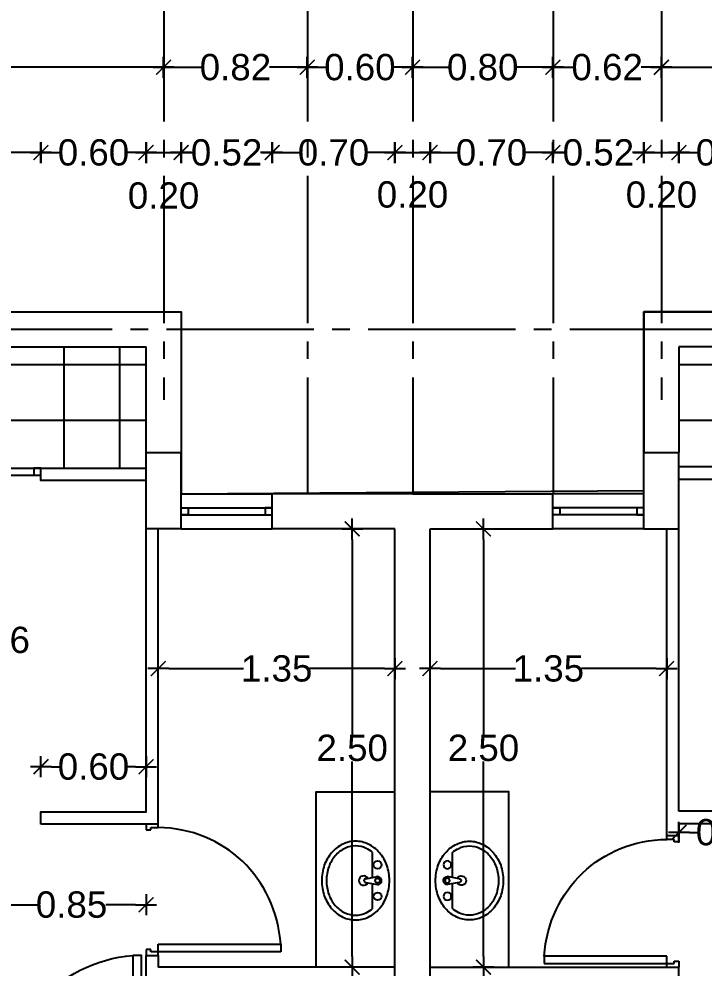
# Model space of a CAD drawing. Header units: millimetres. Extents: x 1217 to 2428, y 234 to 644.
# Drawn here: x 2357.49 to 2361.4, y 551.42 to 556.83 of the extents above; entities that cross this region are included whole.
import ezdxf

# ---------------------------------------------------------------- set-up
doc = ezdxf.new("R2010")
doc.units = ezdxf.units.MM
doc.linetypes.add('ACAD_ISO04W100', pattern=[30, 24, -3, 0, -3])
doc.layers.get('0').update_dxf_attribs({"lineweight": 5})
for name, color, linetype in [('0.1', 251, 'Continuous'), ('0.2', 2, 'Continuous'), ('0.3', 6, 'Continuous'), ('COTAS', 252, 'Continuous'), ('COTAS INTERIORES', 3, 'Continuous'), ('EJES', 8, 'Continuous'), ('MUROS', 7, 'Continuous'), ('PUERTAS', 2, 'Continuous')]:
    doc.layers.add(name, color=color, linetype=linetype)
doc.styles.add('INTERARQ', font='arial.ttf')
doc.dimstyles.new('ESCALA_1-50', dxfattribs={"dimtxt": 0.15, "dimasz": 0.06, "dimexe": 0.18, "dimexo": 0.0625, "dimgap": 0, "dimtad": 0, "dimtih": 1, "dimtoh": 1, "dimzin": 0, "dimdsep": 46, "dimtxsty": 'INTERARQ', "dimblk": 'DIMTICK', "dimcen": 0, "dimse1": 1, "dimse2": 1, "dimclrd": 256, "dimclre": 1, "dimclrt": 2, "dimadec": 0, "dimazin": 0, "dimtfac": 4.5, "dimtofl": 0, "dimtmove": 2, "dimatfit": 3, "dimldrblk": 'DIMTICK', "dimfxl": 1, "dimtolj": 1, "dimtzin": 0, "dimarcsym": 0})
pattern_1 = [(90, (807.40966, -286.18826), (-0.31749764, 2e-16), []), (180, (807.40966, -286.18826), (-2e-16, -0.31749764), [])]

# ---------------------------------------------------------------- blocks, each defined once
blk = doc.blocks.new('P80')
at = {"layer": 'PUERTAS'}
for p, q in [((-0.07, 0.825), (-0.07, 0.85)), ((-0.03, 0.825), (-0.07, 0.825)), ((-0.03, 0.8162), (-0.03, 0.825)), ((0, 0.8162), (-0.03, 0.8162)), ((0, 0.85), (0, 0.8162)), ((-0.07, 0.025), (-0.03, 0.025)), ((-0.07, 0), (-0.07, 0.025)), ((-0.03, 0.0338), (0, 0.0338)), ((-0.03, 0.025), (-0.03, 0.0338)), ((0, 0.0338), (0, 0))]:
    blk.add_line(p, q, dxfattribs=at)
blk.add_lwpolyline([(-0.87, 0.075), (-0.07, 0.075), (-0.07, 0.025), (-0.87, 0.025)], close=True, dxfattribs=at)
blk.add_arc((-0.0663, 0.0108), 0.8063, 87.4193, 175.4329, dxfattribs=at)
blk = doc.blocks.new('Van1-pla')
at = {"color": 8}
for p, q in [((-2.16, 42.32), (-18.03, 42.32)), ((-1.41, 37.99), (-2.71, 45.49)), ((0.99, 37.99), (2.29, 45.49)), ((17.6, 42.32), (1.74, 42.32))]:
    blk.add_line(p, q, dxfattribs=at)
blk.add_lwpolyline([(-25.21, 31.5, 0.112687), (-23.37, 23.44, 0.103282), (-17.89, 16.3, 0.092276), (-9.94, 11.68, 0.085761), (-0.21, 10, 0.085761), (9.52, 11.68, 0.092276), (17.47, 16.3, 0.103282), (22.95, 23.44, 0.112687), (24.79, 31.5, 0.112687), (22.95, 39.56, 0.103282), (17.47, 46.7, 0.092276), (9.52, 51.32, 0.085761), (-0.21, 53, 0.085761), (-9.94, 51.32, 0.092276), (-17.89, 46.7, 0.103282), (-23.37, 39.56, 0.112687)], format="xyb", close=True, dxfattribs=at)
for points in [[(-18.03, 42.32, 0.063934), (-20.67, 38.26, 0.112687), (-22.21, 31.5, 0.112687)], [(-22.21, 31.5, 0.112687), (-20.67, 24.74, 0.103282), (-15.93, 18.57, 0.092276), (-8.94, 14.51, 0.085761), (-0.21, 13, 0.085761), (8.51, 14.51, 0.092276), (15.51, 18.57, 0.103282), (20.25, 24.74, 0.112687), (21.79, 31.5, 0.112687), (20.25, 38.26, 0.063934), (17.6, 42.32, 0.092276)]]:
    blk.add_lwpolyline(points, format="xyb", dxfattribs=at)
for centre, radius in [((-10.21, 45.49), 2.5), ((-0.21, 45.49), 1.5), ((9.79, 45.49), 2.5)]:
    blk.add_circle(centre, radius, dxfattribs=at)
for centre, radius, start, end in [((-0.21, 45.49), 2.5, 340.33287, 199.66713), ((-0.21, 36.6), 3, 118.18244, 61.81756), ((-0.21, 37.99), 1.2, 180, 0)]:
    blk.add_arc(centre, radius, start, end, dxfattribs=at)
blk = doc.blocks.new('DFDFDFDFDDFGGG')
at = {"layer": 'PUERTAS'}
for p, q in [((381629.6763, 7752659.5205), (381629.6427, 7752659.5205)), ((381629.6629, 7752659.4936), (381629.6763, 7752659.4936)), ((381629.6629, 7752659.4505), (381629.6629, 7752659.4936)), ((381629.6763, 7752659.4936), (381629.6763, 7752659.5205)), ((381630.359, 7752659.5205), (381630.359, 7752659.4936)), ((381630.3927, 7752659.5205), (381630.359, 7752659.5205)), ((381630.359, 7752659.4936), (381630.3725, 7752659.4936)), ((381630.3725, 7752659.4936), (381630.3725, 7752659.4505)), ((381629.6427, 7752659.4505), (381629.6629, 7752659.4505)), ((381629.6628, 7752658.7508), (381629.6629, 7752659.4505)), ((381629.6629, 7752659.4505), (381629.7061, 7752659.4505)), ((381629.7061, 7752659.4505), (381629.706, 7752658.7508)), ((381630.3725, 7752659.4505), (381630.3927, 7752659.4505)), ((381629.706, 7752658.7508), (381629.6628, 7752658.7508))]:
    blk.add_line(p, q, dxfattribs=at)
blk.add_ellipse((381629.5787, 7752659.5294), major_axis=(-0.6336, 0.5233), ratio=0.91419, start_param=2.378631, end_param=3.775075, dxfattribs=at)
blk = doc.blocks.new('DIMTICK')
at = {"color": 1}
for p, q in [((0, 1), (0, -1)), ((-1, 0), (1, 0))]:
    blk.add_line(p, q, dxfattribs=at)
at = {"color": 3, "const_width": 0.141}
blk.add_lwpolyline([(0.707, 0.707), (-0.707, -0.707)], dxfattribs=at)
blk = doc.blocks.new('*D430')
at = {"layer": 'COTAS', "lineweight": -2, "ltscale": 3, "transparency": 16777216}
for p, q in [((2355.2505, 556.0718), (2356.2085, 556.0718)), ((2357.5587, 556.0718), (2356.6007, 556.0718))]:
    blk.add_line(p, q, dxfattribs=at)
at = {"layer": 'DEFPOINTS', "color": 0, "ltscale": 3, "transparency": 16777216}
for p in [(2357.6187, 556.0718), (2355.1905, 555.5482), (2357.6187, 554.6134)]:
    blk.add_point(p, dxfattribs=at)
at = {"layer": 'COTAS', "lineweight": -2, "ltscale": 3, "transparency": 16777216, "xscale": 0.06, "yscale": 0.06, "zscale": 0.06, "rotation": 180}
blk.add_blockref('DIMTICK', (2355.1905, 556.0718), dxfattribs=at)
at = {"layer": 'COTAS', "lineweight": -2, "ltscale": 3, "transparency": 16777216, "xscale": 0.06, "yscale": 0.06, "zscale": 0.06}
blk.add_blockref('DIMTICK', (2357.6187, 556.0718), dxfattribs=at)
at = {"layer": 'COTAS', "color": 2, "ltscale": 3, "transparency": 16777216, "insert": (2356.4046, 556.0718), "char_height": 0.15, "attachment_point": 5, "style": 'INTERARQ'}
blk.add_mtext('\\A1;2.43', dxfattribs=at)
blk = doc.blocks.new('*D431')
at = {"layer": 'COTAS', "lineweight": -2, "ltscale": 3, "transparency": 16777216}
for p, q in [((2357.6787, 556.0718), (2357.724, 556.0718)), ((2358.1584, 556.0718), (2358.1131, 556.0718))]:
    blk.add_line(p, q, dxfattribs=at)
at = {"layer": 'DEFPOINTS', "color": 0, "ltscale": 3, "transparency": 16777216}
for p in [(2358.2184, 556.0718), (2358.2184, 554.7463), (2357.6187, 554.6134)]:
    blk.add_point(p, dxfattribs=at)
at = {"layer": 'COTAS', "lineweight": -2, "ltscale": 3, "transparency": 16777216, "xscale": 0.06, "yscale": 0.06, "zscale": 0.06, "rotation": 180}
blk.add_blockref('DIMTICK', (2357.6187, 556.0718), dxfattribs=at)
at = {"layer": 'COTAS', "lineweight": -2, "ltscale": 3, "transparency": 16777216, "xscale": 0.06, "yscale": 0.06, "zscale": 0.06}
blk.add_blockref('DIMTICK', (2358.2184, 556.0718), dxfattribs=at)
at = {"layer": 'COTAS', "color": 2, "ltscale": 3, "transparency": 16777216, "insert": (2357.9185, 556.0718), "char_height": 0.15, "attachment_point": 5, "style": 'INTERARQ'}
blk.add_mtext('\\A1;0.60', dxfattribs=at)
blk = doc.blocks.new('*D432')
at = {"layer": 'COTAS', "lineweight": -2, "ltscale": 3, "transparency": 16777216}
blk.add_line((2358.2784, 556.0718), (2358.3584, 556.0718), dxfattribs=at)
at = {"layer": 'DEFPOINTS', "color": 0, "ltscale": 3, "transparency": 16777216}
for p in [(2358.4184, 556.0718), (2358.2184, 554.7463), (2358.4184, 554.7463)]:
    blk.add_point(p, dxfattribs=at)
at = {"layer": 'COTAS', "lineweight": -2, "ltscale": 3, "transparency": 16777216, "xscale": 0.06, "yscale": 0.06, "zscale": 0.06, "rotation": 180}
blk.add_blockref('DIMTICK', (2358.2184, 556.0718), dxfattribs=at)
at = {"layer": 'COTAS', "lineweight": -2, "ltscale": 3, "transparency": 16777216, "xscale": 0.06, "yscale": 0.06, "zscale": 0.06}
blk.add_blockref('DIMTICK', (2358.4184, 556.0718), dxfattribs=at)
at = {"layer": 'COTAS', "color": 2, "ltscale": 3, "transparency": 16777216, "insert": (2358.3184, 555.8257), "char_height": 0.15, "attachment_point": 5, "style": 'INTERARQ'}
blk.add_mtext('\\A1;0.20', dxfattribs=at)
blk = doc.blocks.new('*D433')
at = {"layer": 'COTAS', "lineweight": -2, "ltscale": 3, "transparency": 16777216}
for p, q in [((2358.4784, 556.0718), (2358.4839, 556.0718)), ((2358.8775, 556.0718), (2358.872, 556.0718))]:
    blk.add_line(p, q, dxfattribs=at)
at = {"layer": 'DEFPOINTS', "color": 0, "ltscale": 3, "transparency": 16777216}
for p in [(2358.9375, 556.0718), (2358.4184, 554.7463), (2358.9375, 554.3463)]:
    blk.add_point(p, dxfattribs=at)
at = {"layer": 'COTAS', "lineweight": -2, "ltscale": 3, "transparency": 16777216, "xscale": 0.06, "yscale": 0.06, "zscale": 0.06, "rotation": 180}
blk.add_blockref('DIMTICK', (2358.4184, 556.0718), dxfattribs=at)
at = {"layer": 'COTAS', "lineweight": -2, "ltscale": 3, "transparency": 16777216, "xscale": 0.06, "yscale": 0.06, "zscale": 0.06}
blk.add_blockref('DIMTICK', (2358.9375, 556.0718), dxfattribs=at)
at = {"layer": 'COTAS', "color": 2, "ltscale": 3, "transparency": 16777216, "insert": (2358.6779, 556.0718), "char_height": 0.15, "attachment_point": 5, "style": 'INTERARQ'}
blk.add_mtext('\\A1;0.52', dxfattribs=at)
blk = doc.blocks.new('*D434')
at = {"layer": 'COTAS', "lineweight": -2, "ltscale": 3, "transparency": 16777216}
for p, q in [((2358.9975, 556.0718), (2359.0934, 556.0718)), ((2359.5784, 556.0718), (2359.4825, 556.0718))]:
    blk.add_line(p, q, dxfattribs=at)
at = {"layer": 'DEFPOINTS', "color": 0, "ltscale": 3, "transparency": 16777216}
for p in [(2359.6384, 556.0718), (2358.9375, 554.3463), (2359.6384, 554.1463)]:
    blk.add_point(p, dxfattribs=at)
at = {"layer": 'COTAS', "lineweight": -2, "ltscale": 3, "transparency": 16777216, "xscale": 0.06, "yscale": 0.06, "zscale": 0.06, "rotation": 180}
blk.add_blockref('DIMTICK', (2358.9375, 556.0718), dxfattribs=at)
at = {"layer": 'COTAS', "lineweight": -2, "ltscale": 3, "transparency": 16777216, "xscale": 0.06, "yscale": 0.06, "zscale": 0.06}
blk.add_blockref('DIMTICK', (2359.6384, 556.0718), dxfattribs=at)
at = {"layer": 'COTAS', "color": 2, "ltscale": 3, "transparency": 16777216, "insert": (2359.2879, 556.0718), "char_height": 0.15, "attachment_point": 5, "style": 'INTERARQ'}
blk.add_mtext('\\A1;0.70', dxfattribs=at)
blk = doc.blocks.new('*D435')
at = {"layer": 'COTAS', "lineweight": -2, "ltscale": 3, "transparency": 16777216}
blk.add_line((2359.6984, 556.0718), (2359.7784, 556.0718), dxfattribs=at)
at = {"layer": 'DEFPOINTS', "color": 0, "ltscale": 3, "transparency": 16777216}
for p in [(2359.8384, 556.0718), (2359.6384, 554.1463), (2359.8384, 554.1463)]:
    blk.add_point(p, dxfattribs=at)
at = {"layer": 'COTAS', "lineweight": -2, "ltscale": 3, "transparency": 16777216, "xscale": 0.06, "yscale": 0.06, "zscale": 0.06, "rotation": 180}
blk.add_blockref('DIMTICK', (2359.6384, 556.0718), dxfattribs=at)
at = {"layer": 'COTAS', "lineweight": -2, "ltscale": 3, "transparency": 16777216, "xscale": 0.06, "yscale": 0.06, "zscale": 0.06}
blk.add_blockref('DIMTICK', (2359.8384, 556.0718), dxfattribs=at)
at = {"layer": 'COTAS', "color": 2, "ltscale": 3, "transparency": 16777216, "insert": (2359.7384, 555.8317), "char_height": 0.15, "attachment_point": 5, "style": 'INTERARQ'}
blk.add_mtext('\\A1;0.20', dxfattribs=at)
blk = doc.blocks.new('*D436')
at = {"layer": 'COTAS', "lineweight": -2, "ltscale": 3, "transparency": 16777216}
for p, q in [((2359.8984, 556.0718), (2359.9943, 556.0718)), ((2360.4794, 556.0718), (2360.3835, 556.0718))]:
    blk.add_line(p, q, dxfattribs=at)
at = {"layer": 'DEFPOINTS', "color": 0, "ltscale": 3, "transparency": 16777216}
for p in [(2360.5394, 556.0718), (2360.5394, 554.3463), (2359.8384, 554.1463)]:
    blk.add_point(p, dxfattribs=at)
at = {"layer": 'COTAS', "lineweight": -2, "ltscale": 3, "transparency": 16777216, "xscale": 0.06, "yscale": 0.06, "zscale": 0.06, "rotation": 180}
blk.add_blockref('DIMTICK', (2359.8384, 556.0718), dxfattribs=at)
at = {"layer": 'COTAS', "lineweight": -2, "ltscale": 3, "transparency": 16777216, "xscale": 0.06, "yscale": 0.06, "zscale": 0.06}
blk.add_blockref('DIMTICK', (2360.5394, 556.0718), dxfattribs=at)
at = {"layer": 'COTAS', "color": 2, "ltscale": 3, "transparency": 16777216, "insert": (2360.1889, 556.0718), "char_height": 0.15, "attachment_point": 5, "style": 'INTERARQ'}
blk.add_mtext('\\A1;0.70', dxfattribs=at)
blk = doc.blocks.new('*D437')
at = {"layer": 'COTAS', "lineweight": -2, "ltscale": 3, "transparency": 16777216}
for p, q in [((2360.5994, 556.0718), (2360.6049, 556.0718)), ((2360.9985, 556.0718), (2360.993, 556.0718))]:
    blk.add_line(p, q, dxfattribs=at)
at = {"layer": 'DEFPOINTS', "color": 0, "ltscale": 3, "transparency": 16777216}
for p in [(2361.0585, 556.0718), (2361.0585, 554.7463), (2360.5394, 554.3463)]:
    blk.add_point(p, dxfattribs=at)
at = {"layer": 'COTAS', "lineweight": -2, "ltscale": 3, "transparency": 16777216, "xscale": 0.06, "yscale": 0.06, "zscale": 0.06, "rotation": 180}
blk.add_blockref('DIMTICK', (2360.5394, 556.0718), dxfattribs=at)
at = {"layer": 'COTAS', "lineweight": -2, "ltscale": 3, "transparency": 16777216, "xscale": 0.06, "yscale": 0.06, "zscale": 0.06}
blk.add_blockref('DIMTICK', (2361.0585, 556.0718), dxfattribs=at)
at = {"layer": 'COTAS', "color": 2, "ltscale": 3, "transparency": 16777216, "insert": (2360.7989, 556.0718), "char_height": 0.15, "attachment_point": 5, "style": 'INTERARQ'}
blk.add_mtext('\\A1;0.52', dxfattribs=at)
blk = doc.blocks.new('*D438')
at = {"layer": 'COTAS', "lineweight": -2, "ltscale": 3, "transparency": 16777216}
blk.add_line((2361.1185, 556.0718), (2361.1985, 556.0718), dxfattribs=at)
at = {"layer": 'DEFPOINTS', "color": 0, "ltscale": 3, "transparency": 16777216}
for p in [(2361.2585, 556.0718), (2361.0585, 554.7463), (2361.2585, 554.7463)]:
    blk.add_point(p, dxfattribs=at)
at = {"layer": 'COTAS', "lineweight": -2, "ltscale": 3, "transparency": 16777216, "xscale": 0.06, "yscale": 0.06, "zscale": 0.06, "rotation": 180}
blk.add_blockref('DIMTICK', (2361.0585, 556.0718), dxfattribs=at)
at = {"layer": 'COTAS', "lineweight": -2, "ltscale": 3, "transparency": 16777216, "xscale": 0.06, "yscale": 0.06, "zscale": 0.06}
blk.add_blockref('DIMTICK', (2361.2585, 556.0718), dxfattribs=at)
at = {"layer": 'COTAS', "color": 2, "ltscale": 3, "transparency": 16777216, "insert": (2361.1585, 555.8311), "char_height": 0.15, "attachment_point": 5, "style": 'INTERARQ'}
blk.add_mtext('\\A1;0.20', dxfattribs=at)
blk = doc.blocks.new('*D439')
at = {"layer": 'COTAS', "lineweight": -2, "ltscale": 3, "transparency": 16777216}
for p, q in [((2361.3185, 556.0718), (2361.3637, 556.0718)), ((2361.7981, 556.0718), (2361.7528, 556.0718))]:
    blk.add_line(p, q, dxfattribs=at)
at = {"layer": 'DEFPOINTS', "color": 0, "ltscale": 3, "transparency": 16777216}
for p in [(2361.8581, 556.0718), (2361.2585, 554.7463), (2361.8581, 554.6134)]:
    blk.add_point(p, dxfattribs=at)
at = {"layer": 'COTAS', "lineweight": -2, "ltscale": 3, "transparency": 16777216, "xscale": 0.06, "yscale": 0.06, "zscale": 0.06, "rotation": 180}
blk.add_blockref('DIMTICK', (2361.2585, 556.0718), dxfattribs=at)
at = {"layer": 'COTAS', "lineweight": -2, "ltscale": 3, "transparency": 16777216, "xscale": 0.06, "yscale": 0.06, "zscale": 0.06}
blk.add_blockref('DIMTICK', (2361.8581, 556.0718), dxfattribs=at)
at = {"layer": 'COTAS', "color": 2, "ltscale": 3, "transparency": 16777216, "insert": (2361.5583, 556.0718), "char_height": 0.15, "attachment_point": 5, "style": 'INTERARQ'}
blk.add_mtext('\\A1;0.60', dxfattribs=at)
blk = doc.blocks.new('*D446')
at = {"layer": 'COTAS', "lineweight": -2, "ltscale": 3, "transparency": 16777216}
for p, q in [((2354.5485, 556.5582), (2356.2088, 556.5582)), ((2358.2587, 556.5582), (2356.5984, 556.5582))]:
    blk.add_line(p, q, dxfattribs=at)
at = {"layer": 'DEFPOINTS', "color": 0, "ltscale": 3, "transparency": 16777216}
for p in [(2354.4885, 556.5582, 0), (2358.3187, 556.5582), (2358.3187, 555.5482)]:
    blk.add_point(p, dxfattribs=at)
at = {"layer": 'COTAS', "lineweight": -2, "ltscale": 3, "transparency": 16777216, "xscale": 0.06, "yscale": 0.06, "zscale": 0.06, "rotation": 180}
blk.add_blockref('DIMTICK', (2354.4885, 556.5582), dxfattribs=at)
at = {"layer": 'COTAS', "lineweight": -2, "ltscale": 3, "transparency": 16777216, "xscale": 0.06, "yscale": 0.06, "zscale": 0.06}
blk.add_blockref('DIMTICK', (2358.3187, 556.5582), dxfattribs=at)
at = {"layer": 'COTAS', "color": 2, "ltscale": 3, "transparency": 16777216, "insert": (2356.4036, 556.5582), "char_height": 0.15, "attachment_point": 5, "style": 'INTERARQ'}
blk.add_mtext('\\A1;3.83', dxfattribs=at)
blk = doc.blocks.new('*D447')
at = {"layer": 'COTAS', "lineweight": -2, "ltscale": 3, "transparency": 16777216}
for p, q in [((2358.3787, 556.5582), (2358.5343, 556.5582)), ((2359.078, 556.5582), (2358.9224, 556.5582))]:
    blk.add_line(p, q, dxfattribs=at)
at = {"layer": 'DEFPOINTS', "color": 0, "ltscale": 3, "transparency": 16777216}
for p in [(2359.138, 556.5582), (2358.3187, 555.5482), (2359.138, 555.4484)]:
    blk.add_point(p, dxfattribs=at)
at = {"layer": 'COTAS', "lineweight": -2, "ltscale": 3, "transparency": 16777216, "xscale": 0.06, "yscale": 0.06, "zscale": 0.06, "rotation": 180}
blk.add_blockref('DIMTICK', (2358.3187, 556.5582), dxfattribs=at)
at = {"layer": 'COTAS', "lineweight": -2, "ltscale": 3, "transparency": 16777216, "xscale": 0.06, "yscale": 0.06, "zscale": 0.06}
blk.add_blockref('DIMTICK', (2359.138, 556.5582), dxfattribs=at)
at = {"layer": 'COTAS', "color": 2, "ltscale": 3, "transparency": 16777216, "insert": (2358.7284, 556.5582), "char_height": 0.15, "attachment_point": 5, "style": 'INTERARQ'}
blk.add_mtext('\\A1;0.82', dxfattribs=at)
blk = doc.blocks.new('*D448')
at = {"layer": 'COTAS', "lineweight": -2, "ltscale": 3, "transparency": 16777216}
for p, q in [((2359.198, 556.5582), (2359.2437, 556.5582)), ((2359.6784, 556.5582), (2359.6328, 556.5582))]:
    blk.add_line(p, q, dxfattribs=at)
at = {"layer": 'DEFPOINTS', "color": 0, "ltscale": 3, "transparency": 16777216}
for p in [(2359.7384, 556.5582), (2359.138, 555.4484), (2359.7384, 555.4484)]:
    blk.add_point(p, dxfattribs=at)
at = {"layer": 'COTAS', "lineweight": -2, "ltscale": 3, "transparency": 16777216, "xscale": 0.06, "yscale": 0.06, "zscale": 0.06, "rotation": 180}
blk.add_blockref('DIMTICK', (2359.138, 556.5582), dxfattribs=at)
at = {"layer": 'COTAS', "lineweight": -2, "ltscale": 3, "transparency": 16777216, "xscale": 0.06, "yscale": 0.06, "zscale": 0.06}
blk.add_blockref('DIMTICK', (2359.7384, 556.5582), dxfattribs=at)
at = {"layer": 'COTAS', "color": 2, "ltscale": 3, "transparency": 16777216, "insert": (2359.4382, 556.5582), "char_height": 0.15, "attachment_point": 5, "style": 'INTERARQ'}
blk.add_mtext('\\A1;0.60', dxfattribs=at)
blk = doc.blocks.new('*D449')
at = {"layer": 'COTAS', "lineweight": -2, "ltscale": 3, "transparency": 16777216}
for p, q in [((2359.7984, 556.5582), (2359.9443, 556.5582)), ((2360.4794, 556.5582), (2360.3335, 556.5582))]:
    blk.add_line(p, q, dxfattribs=at)
at = {"layer": 'DEFPOINTS', "color": 0, "ltscale": 3, "transparency": 16777216}
for p in [(2360.5394, 556.5582), (2359.7384, 555.4484), (2360.5394, 555.4483)]:
    blk.add_point(p, dxfattribs=at)
at = {"layer": 'COTAS', "lineweight": -2, "ltscale": 3, "transparency": 16777216, "xscale": 0.06, "yscale": 0.06, "zscale": 0.06, "rotation": 180}
blk.add_blockref('DIMTICK', (2359.7384, 556.5582), dxfattribs=at)
at = {"layer": 'COTAS', "lineweight": -2, "ltscale": 3, "transparency": 16777216, "xscale": 0.06, "yscale": 0.06, "zscale": 0.06}
blk.add_blockref('DIMTICK', (2360.5394, 556.5582), dxfattribs=at)
at = {"layer": 'COTAS', "color": 2, "ltscale": 3, "transparency": 16777216, "insert": (2360.1389, 556.5582), "char_height": 0.15, "attachment_point": 5, "style": 'INTERARQ'}
blk.add_mtext('\\A1;0.80', dxfattribs=at)
blk = doc.blocks.new('*D450')
at = {"layer": 'COTAS', "lineweight": -2, "ltscale": 3, "transparency": 16777216}
for p, q in [((2360.5994, 556.5582), (2360.6549, 556.5582)), ((2361.0985, 556.5582), (2361.043, 556.5582))]:
    blk.add_line(p, q, dxfattribs=at)
at = {"layer": 'DEFPOINTS', "color": 0, "ltscale": 3, "transparency": 16777216}
for p in [(2361.1585, 556.5582), (2360.5394, 555.4483), (2361.1585, 555.4484)]:
    blk.add_point(p, dxfattribs=at)
at = {"layer": 'COTAS', "lineweight": -2, "ltscale": 3, "transparency": 16777216, "xscale": 0.06, "yscale": 0.06, "zscale": 0.06, "rotation": 180}
blk.add_blockref('DIMTICK', (2360.5394, 556.5582), dxfattribs=at)
at = {"layer": 'COTAS', "lineweight": -2, "ltscale": 3, "transparency": 16777216, "xscale": 0.06, "yscale": 0.06, "zscale": 0.06}
blk.add_blockref('DIMTICK', (2361.1585, 556.5582), dxfattribs=at)
at = {"layer": 'COTAS', "color": 2, "ltscale": 3, "transparency": 16777216, "insert": (2360.8489, 556.5582), "char_height": 0.15, "attachment_point": 5, "style": 'INTERARQ'}
blk.add_mtext('\\A1;0.62', dxfattribs=at)
blk = doc.blocks.new('*D451')
at = {"layer": 'COTAS', "lineweight": -2, "ltscale": 3, "transparency": 16777216}
for p, q in [((2361.2185, 556.5582), (2362.8778, 556.5582)), ((2364.9268, 556.5582), (2363.2674, 556.5582))]:
    blk.add_line(p, q, dxfattribs=at)
at = {"layer": 'DEFPOINTS', "color": 0, "ltscale": 3, "transparency": 16777216}
for p in [(2364.9868, 556.5582), (2361.1585, 555.4484), (2364.9868, 555.2271, 0)]:
    blk.add_point(p, dxfattribs=at)
at = {"layer": 'COTAS', "lineweight": -2, "ltscale": 3, "transparency": 16777216, "xscale": 0.06, "yscale": 0.06, "zscale": 0.06, "rotation": 180}
blk.add_blockref('DIMTICK', (2361.1585, 556.5582), dxfattribs=at)
at = {"layer": 'COTAS', "lineweight": -2, "ltscale": 3, "transparency": 16777216, "xscale": 0.06, "yscale": 0.06, "zscale": 0.06}
blk.add_blockref('DIMTICK', (2364.9868, 556.5582), dxfattribs=at)
at = {"layer": 'COTAS', "color": 2, "ltscale": 3, "transparency": 16777216, "insert": (2363.0726, 556.5582), "char_height": 0.15, "attachment_point": 5, "style": 'INTERARQ'}
blk.add_mtext('\\A1;3.83', dxfattribs=at)
blk = doc.blocks.new('*D492')
at = {"layer": 'COTAS INTERIORES', "lineweight": -2, "ltscale": 3, "transparency": 16777216}
for p, q in [((2357.4284, 551.7812), (2357.598, 551.7812)), ((2358.1583, 551.7812), (2357.9887, 551.7812))]:
    blk.add_line(p, q, dxfattribs=at)
at = {"layer": 'DEFPOINTS', "color": 0, "ltscale": 3, "transparency": 16777216}
for p in [(2358.2183, 551.7812), (2357.3684, 551.5552), (2358.2183, 551.4252)]:
    blk.add_point(p, dxfattribs=at)
at = {"layer": 'COTAS INTERIORES', "lineweight": -2, "ltscale": 3, "transparency": 16777216, "xscale": 0.06, "yscale": 0.06, "zscale": 0.06, "rotation": 180}
blk.add_blockref('DIMTICK', (2357.3684, 551.7812), dxfattribs=at)
at = {"layer": 'COTAS INTERIORES', "lineweight": -2, "ltscale": 3, "transparency": 16777216, "xscale": 0.06, "yscale": 0.06, "zscale": 0.06}
blk.add_blockref('DIMTICK', (2358.2183, 551.7812), dxfattribs=at)
at = {"layer": 'COTAS INTERIORES', "color": 2, "ltscale": 3, "transparency": 16777216, "insert": (2357.7933, 551.7812), "char_height": 0.15, "attachment_point": 5, "style": 'INTERARQ'}
blk.add_mtext('\\A1;0.85', dxfattribs=at)
blk = doc.blocks.new('*D496')
at = {"layer": 'COTAS INTERIORES', "lineweight": -2, "ltscale": 3, "transparency": 16777216}
for p, q in [((2357.3522, 554.2108), (2357.3522, 553.3676)), ((2357.3522, 552.3713), (2357.3522, 553.2145))]:
    blk.add_line(p, q, dxfattribs=at)
at = {"layer": 'DEFPOINTS', "color": 0, "ltscale": 3, "transparency": 16777216}
for p in [(2357.7843, 554.2708, 0), (2357.3522, 552.3113), (2357.8227, 552.3113, 0)]:
    blk.add_point(p, dxfattribs=at)
at = {"layer": 'COTAS INTERIORES', "lineweight": -2, "ltscale": 3, "transparency": 16777216, "xscale": 0.06, "yscale": 0.06, "zscale": 0.06}
for p, rotation in [((2357.3522, 554.2708), 90), ((2357.3522, 552.3113), 270)]:
    blk.add_blockref('DIMTICK', p, dxfattribs=dict(at, rotation=rotation))
at = {"layer": 'COTAS INTERIORES', "color": 2, "ltscale": 3, "transparency": 16777216, "insert": (2357.3522, 553.291), "char_height": 0.15, "attachment_point": 5, "style": 'INTERARQ'}
blk.add_mtext('\\A1;1.96', dxfattribs=at)
blk = doc.blocks.new('*D497')
at = {"layer": 'COTAS INTERIORES', "lineweight": -2, "ltscale": 3, "transparency": 16777216}
for p, q in [((2357.6787, 552.5685), (2357.7239, 552.5685)), ((2358.1583, 552.5685), (2358.1131, 552.5685))]:
    blk.add_line(p, q, dxfattribs=at)
at = {"layer": 'DEFPOINTS', "color": 0, "ltscale": 3, "transparency": 16777216}
for p in [(2358.2183, 552.5685), (2357.6187, 552.2442, 0), (2358.2183, 552.2442, 0)]:
    blk.add_point(p, dxfattribs=at)
at = {"layer": 'COTAS INTERIORES', "lineweight": -2, "ltscale": 3, "transparency": 16777216, "xscale": 0.06, "yscale": 0.06, "zscale": 0.06, "rotation": 180}
blk.add_blockref('DIMTICK', (2357.6187, 552.5685), dxfattribs=at)
at = {"layer": 'COTAS INTERIORES', "lineweight": -2, "ltscale": 3, "transparency": 16777216, "xscale": 0.06, "yscale": 0.06, "zscale": 0.06}
blk.add_blockref('DIMTICK', (2358.2183, 552.5685), dxfattribs=at)
at = {"layer": 'COTAS INTERIORES', "color": 2, "ltscale": 3, "transparency": 16777216, "insert": (2357.9185, 552.5685), "char_height": 0.15, "attachment_point": 5, "style": 'INTERARQ'}
blk.add_mtext('\\A1;0.60', dxfattribs=at)
blk = doc.blocks.new('*D499')
at = {"layer": 'COTAS INTERIORES', "lineweight": -2, "ltscale": 3, "transparency": 16777216}
for p, q in [((2359.3944, 553.8651), (2359.3944, 552.7517)), ((2359.3944, 551.4851), (2359.3944, 552.5985))]:
    blk.add_line(p, q, dxfattribs=at)
at = {"layer": 'DEFPOINTS', "color": 0, "ltscale": 3, "transparency": 16777216}
for p in [(2359.2879, 553.9251, 0), (2359.2878, 551.4251, 0), (2359.3944, 551.4251)]:
    blk.add_point(p, dxfattribs=at)
at = {"layer": 'COTAS INTERIORES', "lineweight": -2, "ltscale": 3, "transparency": 16777216, "xscale": 0.06, "yscale": 0.06, "zscale": 0.06}
for p, rotation in [((2359.3944, 553.9251), 90), ((2359.3944, 551.4251), 270)]:
    blk.add_blockref('DIMTICK', p, dxfattribs=dict(at, rotation=rotation))
at = {"layer": 'COTAS INTERIORES', "color": 2, "ltscale": 3, "transparency": 16777216, "insert": (2359.3944, 552.6751), "char_height": 0.15, "attachment_point": 5, "style": 'INTERARQ'}
blk.add_mtext('\\A1;2.50', dxfattribs=at)
blk = doc.blocks.new('*D500')
at = {"layer": 'COTAS INTERIORES', "lineweight": -2, "ltscale": 3, "transparency": 16777216}
for p, q in [((2358.3483, 553.1283), (2358.7751, 553.1283)), ((2359.5784, 553.1283), (2359.1517, 553.1283))]:
    blk.add_line(p, q, dxfattribs=at)
at = {"layer": 'DEFPOINTS', "color": 0, "ltscale": 3, "transparency": 16777216}
for p in [(2359.6384, 553.1283), (2359.6384, 553.0651, 0), (2358.2883, 553.0497, 0)]:
    blk.add_point(p, dxfattribs=at)
at = {"layer": 'COTAS INTERIORES', "lineweight": -2, "ltscale": 3, "transparency": 16777216, "xscale": 0.06, "yscale": 0.06, "zscale": 0.06, "rotation": 180}
blk.add_blockref('DIMTICK', (2358.2883, 553.1283), dxfattribs=at)
at = {"layer": 'COTAS INTERIORES', "lineweight": -2, "ltscale": 3, "transparency": 16777216, "xscale": 0.06, "yscale": 0.06, "zscale": 0.06}
blk.add_blockref('DIMTICK', (2359.6384, 553.1283), dxfattribs=at)
at = {"layer": 'COTAS INTERIORES', "color": 2, "ltscale": 3, "transparency": 16777216, "insert": (2358.9634, 553.1283), "char_height": 0.15, "attachment_point": 5, "style": 'INTERARQ'}
blk.add_mtext('\\A1;1.35', dxfattribs=at)
blk = doc.blocks.new('*D501')
at = {"layer": 'COTAS INTERIORES', "lineweight": -2, "ltscale": 3, "transparency": 16777216}
for p, q in [((2359.8984, 553.1283), (2360.3251, 553.1283)), ((2361.1285, 553.1283), (2360.7018, 553.1283))]:
    blk.add_line(p, q, dxfattribs=at)
at = {"layer": 'DEFPOINTS', "color": 0, "ltscale": 3, "transparency": 16777216}
for p in [(2359.8384, 553.1283, 0), (2361.1885, 553.1283, 0), (2361.1885, 553.1283)]:
    blk.add_point(p, dxfattribs=at)
at = {"layer": 'COTAS INTERIORES', "lineweight": -2, "ltscale": 3, "transparency": 16777216, "xscale": 0.06, "yscale": 0.06, "zscale": 0.06, "rotation": 180}
blk.add_blockref('DIMTICK', (2359.8384, 553.1283), dxfattribs=at)
at = {"layer": 'COTAS INTERIORES', "lineweight": -2, "ltscale": 3, "transparency": 16777216, "xscale": 0.06, "yscale": 0.06, "zscale": 0.06}
blk.add_blockref('DIMTICK', (2361.1885, 553.1283), dxfattribs=at)
at = {"layer": 'COTAS INTERIORES', "color": 2, "ltscale": 3, "transparency": 16777216, "insert": (2360.5135, 553.1283), "char_height": 0.15, "attachment_point": 5, "style": 'INTERARQ'}
blk.add_mtext('\\A1;1.35', dxfattribs=at)
blk = doc.blocks.new('*D502')
at = {"layer": 'COTAS INTERIORES', "lineweight": -2, "ltscale": 3, "transparency": 16777216}
for p, q in [((2360.1434, 553.8651), (2360.1434, 552.7517)), ((2360.1434, 551.4851), (2360.1434, 552.5985))]:
    blk.add_line(p, q, dxfattribs=at)
at = {"layer": 'DEFPOINTS', "color": 0, "ltscale": 3, "transparency": 16777216}
for p in [(2360.0631, 553.9251, 0), (2360.1434, 553.9251), (2360.0631, 551.4251, 0)]:
    blk.add_point(p, dxfattribs=at)
at = {"layer": 'COTAS INTERIORES', "lineweight": -2, "ltscale": 3, "transparency": 16777216, "xscale": 0.06, "yscale": 0.06, "zscale": 0.06}
for p, rotation in [((2360.1434, 553.9251), 90), ((2360.1434, 551.4251), 270)]:
    blk.add_blockref('DIMTICK', p, dxfattribs=dict(at, rotation=rotation))
at = {"layer": 'COTAS INTERIORES', "color": 2, "ltscale": 3, "transparency": 16777216, "insert": (2360.1434, 552.6751), "char_height": 0.15, "attachment_point": 5, "style": 'INTERARQ'}
blk.add_mtext('\\A1;2.50', dxfattribs=at)
blk = doc.blocks.new('*D505')
at = {"layer": 'COTAS INTERIORES', "lineweight": -2, "ltscale": 3, "transparency": 16777216}
for p, q in [((2361.3185, 552.1941), (2361.3637, 552.1941)), ((2361.7981, 552.1941), (2361.7528, 552.1941))]:
    blk.add_line(p, q, dxfattribs=at)
at = {"layer": 'DEFPOINTS', "color": 0, "ltscale": 3, "transparency": 16777216}
for p in [(2361.2585, 554.3223, 0), (2361.8581, 554.3223, 0), (2361.8581, 552.1941)]:
    blk.add_point(p, dxfattribs=at)
at = {"layer": 'COTAS INTERIORES', "lineweight": -2, "ltscale": 3, "transparency": 16777216, "xscale": 0.06, "yscale": 0.06, "zscale": 0.06, "rotation": 180}
blk.add_blockref('DIMTICK', (2361.2585, 552.1941), dxfattribs=at)
at = {"layer": 'COTAS INTERIORES', "lineweight": -2, "ltscale": 3, "transparency": 16777216, "xscale": 0.06, "yscale": 0.06, "zscale": 0.06}
blk.add_blockref('DIMTICK', (2361.8581, 552.1941), dxfattribs=at)
at = {"layer": 'COTAS INTERIORES', "color": 2, "ltscale": 3, "transparency": 16777216, "insert": (2361.5583, 552.1941), "char_height": 0.15, "attachment_point": 5, "style": 'INTERARQ'}
blk.add_mtext('\\A1;0.60', dxfattribs=at)

msp = doc.modelspace()

# ---------------------------------------------------------------- hatches: boundary and pattern name
at = {"layer": '0.1'}
h = msp.add_hatch(dxfattribs=at)
h.set_pattern_fill('NET', color=256, scale=0.099999, angle=-270, style=0)
h.set_pattern_definition(pattern_1)
h.paths.add_polyline_path([(2355.37623, 554.96328), (2354.58846, 554.2708), (2354.60846, 554.2708), (2354.62846, 554.2708), (2357.47673, 554.2708), (2357.6187, 554.2708), (2358.21837, 554.2708), (2358.21837, 554.96328)])
h = msp.add_hatch(dxfattribs=at)
h.set_pattern_fill('NET', color=256, scale=0.099999, angle=-270, style=0)
h.set_pattern_definition(pattern_1)
h.paths.add_polyline_path([(2364.20354, 554.96328), (2361.25846, 554.96328), (2361.25846, 554.27844), (2361.85813, 554.27844), (2364.74597, 554.27844), (2364.86838, 554.27844), (2364.88838, 554.27844)])

# ---------------------------------------------------------------- linework, layer by layer
at = {"layer": '0.1', "ltscale": 3, "elevation": 0}
msp.add_lwpolyline([(2354.38846, 551.4808), (2354.38846, 554.36129), (2355.30082, 555.16328), (2358.41837, 555.16328), (2358.41837, 554.12515), (2361.05846, 554.14324), (2361.05846, 555.16328), (2364.17602, 555.16328), (2365.08838, 554.36129), (2365.08832, 551.48085)], dxfattribs=at)
at = {"layer": '0.1', "elevation": 0}
for points in [[(2354.62846, 554.2708), (2357.6187, 554.2708)], [(2354.62846, 554.2708), (2357.6187, 554.2708)], [(2354.62846, 554.23081), (2357.6187, 554.23081)], [(2354.62846, 554.23081), (2357.6187, 554.23081)], [(2358.41837, 554.04516), (2358.93745, 554.04516)], [(2361.05846, 554.04516), (2360.53938, 554.04516)], [(2358.41837, 554.00516), (2358.93745, 554.00516)], [(2361.05846, 554.00516), (2360.53938, 554.00516)], [(2359.63843, 551.42514), (2359.18896, 551.42514), (2359.18896, 552.42434), (2359.63843, 552.42434)], [(2359.8384, 551.42514), (2360.28787, 551.42514), (2360.28787, 552.42434), (2359.8384, 552.42434)]]:
    msp.add_lwpolyline(points, dxfattribs=at)
at = {"layer": '0.1', "color": 1, "elevation": 0}
for points in [[(2358.41837, 554.12515), (2358.93745, 554.12515)], [(2361.05846, 554.12515), (2360.53938, 554.12515)], [(2358.41837, 553.92521), (2358.93745, 553.92517)], [(2361.05846, 553.92521), (2360.53938, 553.92517)]]:
    msp.add_lwpolyline(points, dxfattribs=at)
at = {"layer": '0.2', "elevation": 0}
for points in [[(2355.30082, 555.16328), (2358.41837, 555.16328)], [(2358.41837, 555.16328), (2358.41837, 554.36129)], [(2364.28638, 555.16328), (2361.05846, 555.16328)], [(2361.05846, 555.16328), (2361.05846, 554.36129)], [(2355.37623, 554.96328), (2358.21837, 554.96328)], [(2358.21837, 554.36129), (2358.21837, 554.96328)], [(2364.20354, 554.96328), (2361.25846, 554.96328)], [(2361.25846, 554.96328), (2361.25846, 554.36129)], [(2357.5787, 554.2708), (2357.5787, 554.23081), (2357.6187, 554.23081), (2357.6187, 554.2708), (2357.5787, 554.2708)], [(2357.5787, 554.2708), (2357.5787, 554.23081), (2357.6187, 554.23081), (2357.6187, 554.2708), (2357.5787, 554.2708)], [(2358.41837, 554.00515), (2358.41837, 554.04515), (2358.45837, 554.04515), (2358.45837, 554.00515), (2358.41837, 554.00515)], [(2358.93745, 554.00515), (2358.93745, 554.04515), (2358.89745, 554.04515), (2358.89745, 554.00515), (2358.93745, 554.00515)], [(2360.53938, 554.00515), (2360.53938, 554.04515), (2360.57938, 554.04515), (2360.57938, 554.00515), (2360.53938, 554.00515)], [(2361.05846, 554.00515), (2361.05846, 554.04515), (2361.01846, 554.04515), (2361.01846, 554.00515), (2361.05846, 554.00515)]]:
    msp.add_lwpolyline(points, dxfattribs=at)
at = {"layer": '0.3'}
for p, q in [((2358.28833, 552.24129, 0), (2358.28833, 553.9252, 0)), ((2361.1885, 552.17431, 0), (2361.1885, 553.9252, 0)), ((2361.25852, 552.31425, 0), (2361.25845, 553.9252, 0)), ((2358.21833, 549.57767, 0), (2358.21834, 551.42519, 0)), ((2361.25848, 549.57767, 0), (2361.25848, 551.4252, 0))]:
    msp.add_line(p, q, dxfattribs=at)
at = {"layer": '0.3', "elevation": 0}
for points in [[(2358.21836, 554.20081), (2357.6187, 554.20081), (2357.6187, 554.2708), (2358.21836, 554.2708)], [(2361.25846, 554.20844), (2361.85811, 554.20844), (2361.85811, 554.27844), (2361.25846, 554.27844)], [(2357.6187, 552.24129), (2357.6187, 552.31129), (2358.2183, 552.31126), (2358.21838, 553.9252)], [(2361.85814, 552.24428), (2361.85814, 552.31428), (2361.25854, 552.31425)], [(2358.28833, 552.24129), (2357.6187, 552.24129)], [(2361.25853, 552.24428), (2361.25853, 552.17431), (2361.18862, 552.17431)], [(2361.25853, 552.24428), (2361.85814, 552.24428)], [(2358.21834, 551.42519), (2358.2183, 551.49218), (2358.2883, 551.49218), (2358.2883, 551.42519)], [(2359.63841, 551.42514), (2358.2883, 551.42519)], [(2359.8384, 551.42514), (2361.25848, 551.42519)]]:
    msp.add_lwpolyline(points, dxfattribs=at)
at = {"layer": 'EJES', "linetype": 'ACAD_ISO04W100', "ltscale": 0.035, "elevation": 0}
for points in [[(2358.31982, 558.23948), (2358.31982, 554.66074)], [(2359.13909, 558.23948), (2359.13909, 554.12518)], [(2359.73954, 558.23948), (2359.73954, 554.12518)], [(2360.54048, 558.23948), (2360.54048, 554.12515)], [(2361.15846, 558.23948), (2361.15846, 554.66074)], [(2369.52562, 555.06328), (2350.42715, 555.06328)]]:
    msp.add_lwpolyline(points, dxfattribs=at)
at = {"layer": 'MUROS'}
for p, q in [((2359.63841, 548.82855, 0), (2359.63841, 553.92516, 0)), ((2359.83841, 548.82856, 0), (2359.83841, 553.92516, 0))]:
    msp.add_line(p, q, dxfattribs=at)
at = {"layer": 'MUROS', "elevation": 0}
for points in [[(2358.21837, 553.9252), (2358.21837, 554.36129)], [(2358.21837, 554.36129), (2358.41837, 554.36129)], [(2358.41837, 553.92519), (2358.41837, 554.36129)], [(2361.05846, 553.92519), (2361.05846, 554.36129)], [(2361.05846, 554.36129), (2361.25846, 554.36129)], [(2361.25846, 553.9252), (2361.25846, 554.36129)], [(2359.73842, 554.12518), (2358.93745, 554.12518)], [(2358.93745, 553.92518), (2358.93745, 554.12518)], [(2359.73842, 554.12518), (2360.53938, 554.12518)], [(2360.53938, 553.92518), (2360.53938, 554.12518)], [(2358.41837, 553.92519), (2358.21837, 553.9252)], [(2359.63843, 553.92516), (2358.93745, 553.92519)], [(2359.83841, 553.92516), (2360.53938, 553.92519)], [(2361.05846, 553.92519), (2361.25846, 553.9252)]]:
    msp.add_lwpolyline(points, dxfattribs=at)

# ---------------------------------------------------------------- block references
at = {"layer": '0.1'}
for name, p, xscale, yscale, zscale, rotation in [('DFDFDFDFDDFGGG', (7745843.05041, -380626.52059, 0), 0.9988165753526749, 0.9988165753526749, 0.9988165753526749, 90.00000000000001), ('Van1-pla', (2359.13043, 551.91697, 0), 0.008989348791202377, 0.008989348791202377, 0.008989348791202377, 270), ('Van1-pla', (2360.34641, 551.91697, 0), -0.008989348791202377, 0.008989348791202377, 0.008989348791202377, 90), ('DFDFDFDFDDFGGG', (-7741123.57358, -380626.58758, 0), -0.9988165753526749, 0.9988165753526749, 0.9988165753526749, 270)]:
    msp.add_blockref(name, p, dxfattribs=dict(at, xscale=xscale, yscale=yscale, zscale=zscale, rotation=rotation))
at = {"layer": 'EJES', "xscale": -0.9999925657630349, "yscale": 0.9999925657630349, "zscale": 0.9999925657630349, "rotation": 90}
msp.add_blockref('P80', (2358.21815, 550.62218, 0), dxfattribs=at)

# ---------------------------------------------------------------- dimensions: what is measured, and where the dimension line sits
at = {"layer": 'COTAS', "ltscale": 3}
for base, p1, p2, picture, middle in [((2358.31872, 556.55818, 0), (2354.48848, 556.55818, 0), (2358.31872, 555.54824, 0), '*D446', (2356.4036, 556.55818, 0)), ((2359.13799, 556.55818, 0), (2358.31872, 555.54824, 0), (2359.13799, 555.44835, 0), '*D447', (2358.72836, 556.55818, 0)), ((2359.73844, 556.55818, 0), (2359.13799, 555.44835, 0), (2359.73844, 555.44835, 0), '*D448', (2359.43821, 556.55818, 0)), ((2360.53937, 556.55818, 0), (2359.73844, 555.44835, 0), (2360.53937, 555.44835, 0), '*D449', (2360.13891, 556.55818, 0)), ((2361.15846, 556.55818, 0), (2360.53937, 555.44835, 0), (2361.15846, 555.44835, 0), '*D450', (2360.84892, 556.55818, 0)), ((2364.98676, 556.55818, 0), (2361.15846, 555.44835, 0), (2364.98676, 555.22712, 0), '*D451', (2363.07261, 556.55818, 0)), ((2357.61872, 556.07184, 0), (2355.19045, 555.54824, 0), (2357.61872, 554.61341, 0), '*D430', (2356.40459, 556.07184, 0)), ((2358.21837, 556.07184, 0), (2357.61872, 554.61341, 0), (2358.21837, 554.74625, 0), '*D431', (2357.91855, 556.07184, 0)), ((2358.93745, 556.07184, 0), (2358.41837, 554.74625, 0), (2358.93745, 554.34628, 0), '*D433', (2358.67791, 556.07184, 0)), ((2359.63843, 556.07184, 0), (2358.93745, 554.34628, 0), (2359.63843, 554.14627, 0), '*D434', (2359.28794, 556.07184, 0)), ((2360.53937, 556.07184, 0), (2359.83841, 554.14627, 0), (2360.53937, 554.34625, 0), '*D436', (2360.18889, 556.07184, 0)), ((2361.05846, 556.07184, 0), (2360.53937, 554.34625, 0), (2361.05846, 554.74625, 0), '*D437', (2360.79892, 556.07184, 0)), ((2361.85811, 556.07184, 0), (2361.25846, 554.74625, 0), (2361.85811, 554.61341, 0), '*D439', (2361.55828, 556.07184, 0))]:
    dim = msp.add_linear_dim(base=base, p1=p1, p2=p2, dimstyle='ESCALA_1-50', dxfattribs=at)
    dim.commit()
    dim.dimension.update_dxf_attribs({"geometry": picture, "text_midpoint": middle})
for base, p1, p2, picture, middle in [((2358.41837, 556.07184, 0), (2358.21837, 554.74625, 0), (2358.41837, 554.74625, 0), '*D432', (2358.31837, 555.82575, 0)), ((2359.83841, 556.07184, 0), (2359.63843, 554.14627, 0), (2359.83841, 554.14627, 0), '*D435', (2359.73842, 555.83169, 0)), ((2361.25846, 556.07184, 0), (2361.05846, 554.74625, 0), (2361.25846, 554.74625, 0), '*D438', (2361.15846, 555.83112, 0))]:
    dim = msp.add_linear_dim(base=base, p1=p1, p2=p2, dimstyle='ESCALA_1-50', dxfattribs=at)
    dim.commit()
    dim.dimension.update_dxf_attribs({"geometry": picture, "text_midpoint": middle, "dimtype": 160})
at = {"layer": 'COTAS INTERIORES', "ltscale": 3}
for base, p1, p2, picture, middle in [((2357.35224, 552.31128, 0), (2357.78433, 554.2708, 0), (2357.82274, 552.31128, 0), '*D496', (2357.35224, 553.29104, 0)), ((2359.39439, 551.42511, 0), (2359.28794, 553.92513, 0), (2359.28784, 551.42511, 0), '*D499', (2359.39439, 552.67512, 0)), ((2360.14342, 553.92513, 0), (2360.06314, 551.4251, 0), (2360.06314, 553.92513, 0), '*D502', (2360.14342, 552.67511, 0))]:
    dim = msp.add_linear_dim(base=base, p1=p1, p2=p2, angle=270, dimstyle='ESCALA_1-50', dxfattribs=at)
    dim.commit()
    dim.dimension.update_dxf_attribs({"geometry": picture, "text_midpoint": middle})
for base, p1, p2, picture, middle in [((2361.85811, 552.19407, 0), (2361.25846, 554.32226, 0), (2361.85811, 554.32226, 0), '*D505', (2361.55828, 552.19407, 0)), ((2359.63841, 553.12832, 0), (2358.28833, 553.04971, 0), (2359.63841, 553.06506, 0), '*D500', (2358.96337, 553.12832, 0)), ((2361.1885, 553.12832, 0), (2359.83841, 553.12832, 0), (2361.1885, 553.12832, 0), '*D501', (2360.51345, 553.12832, 0)), ((2358.2183, 552.56846, 0), (2357.6187, 552.24424, 0), (2358.2183, 552.24424, 0), '*D497', (2357.9185, 552.56846, 0)), ((2358.21834, 551.78122, 0), (2357.36835, 551.55517, 0), (2358.21834, 551.42515, 0), '*D492', (2357.79334, 551.78122, 0))]:
    dim = msp.add_linear_dim(base=base, p1=p1, p2=p2, dimstyle='ESCALA_1-50', dxfattribs=at)
    dim.commit()
    dim.dimension.update_dxf_attribs({"geometry": picture, "text_midpoint": middle})

doc.saveas('drawing.dxf')
